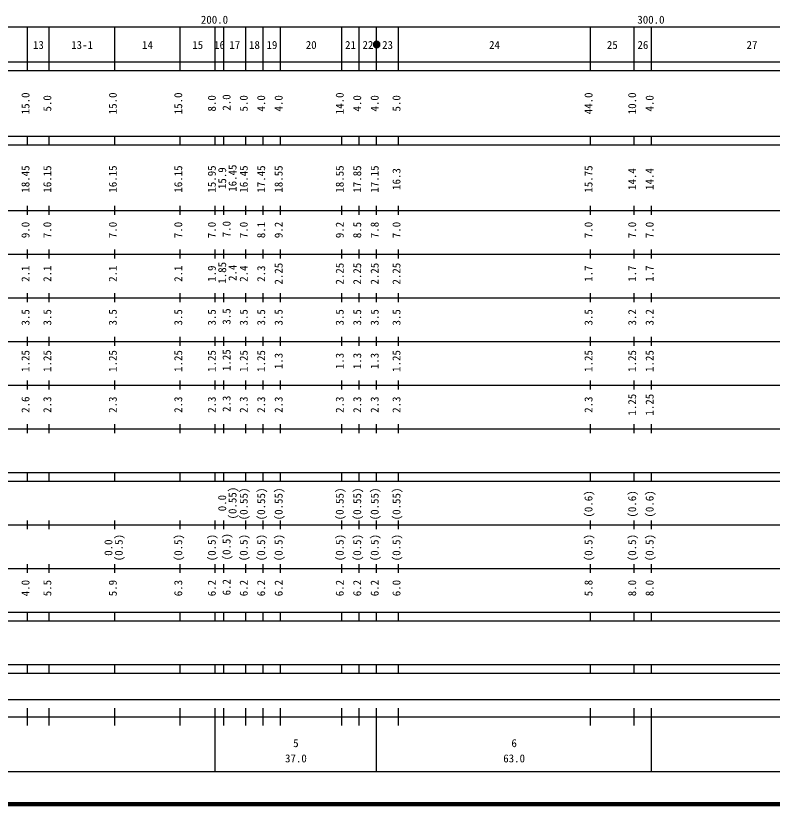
# Model space of a CAD drawing. Units: millimetres on the paper, enlarged 1000 times. Extents: x -29784078 to 680000, y -218675413 to 380000.
# Drawn here: x 222311 to 395638, y 20000 to 200558 of the extents above; entities that cross this region are included whole.
import ezdxf
from ezdxf.enums import TextEntityAlignment as Align

# ---------------------------------------------------------------- set-up
doc = ezdxf.new("R2010")
doc.units = ezdxf.units.MM
doc.header["$LTSCALE"] = 1000
doc.layers.add('M-TTL', color=2, linetype='Continuous', lineweight=140)
doc.layers.add('M-TTL-BAND', color=7, linetype='Continuous', lineweight=25)
doc.styles.add('ＭＳ ゴシック', font='')
doc.styles.get('ＭＳ ゴシック').set_extended_font_data('MS Gothic')

msp = doc.modelspace()

# ---------------------------------------------------------------- hatches: boundary and pattern name
at = {"layer": 'M-TTL-BAND'}
msp.add_hatch(color=256, dxfattribs=at).paths.add_polyline_path([(305750, 194000, 1), (304250, 194000, 1)])

# ---------------------------------------------------------------- linework, layer by layer
at = {"layer": 'M-TTL'}
msp.add_line((40000, 20000), (680000, 20000), dxfattribs=at)
at = {"layer": 'M-TTL-BAND'}
for p, q in [((68000, 198000), (579000, 198000)), ((225000, 188000), (225000, 198000)), ((230000, 188000), (230000, 198000)), ((245000, 188000), (245000, 198000)), ((260000, 188000), (260000, 198000)), ((268000, 188000), (268000, 198000)), ((270000, 188000), (270000, 198000)), ((275000, 188000), (275000, 198000)), ((279000, 188000), (279000, 198000)), ((283000, 188000), (283000, 198000)), ((297000, 188000), (297000, 198000)), ((301000, 188000), (301000, 198000)), ((305000, 188000), (305000, 198000)), ((310000, 188000), (310000, 198000)), ((354000, 188000), (354000, 198000)), ((364000, 188000), (364000, 198000)), ((368000, 188000), (368000, 198000)), ((40000, 190000), (579000, 190000)), ((40000, 188000), (579000, 188000)), ((40000, 173000), (579000, 173000)), ((225000, 171000), (225000, 173000)), ((230000, 171000), (230000, 173000)), ((245000, 171000), (245000, 173000)), ((260000, 171000), (260000, 173000)), ((268000, 171000), (268000, 173000)), ((270000, 171000), (270000, 173000)), ((275000, 171000), (275000, 173000)), ((279000, 171000), (279000, 173000)), ((283000, 171000), (283000, 173000)), ((297000, 171000), (297000, 173000)), ((301000, 171000), (301000, 173000)), ((305000, 171000), (305000, 173000)), ((310000, 171000), (310000, 173000)), ((354000, 171000), (354000, 173000)), ((364000, 171000), (364000, 173000)), ((368000, 171000), (368000, 173000)), ((40000, 171000), (579000, 171000)), ((40000, 156000), (579000, 156000)), ((225000, 155000), (225000, 157000)), ((230000, 155000), (230000, 157000)), ((245000, 155000), (245000, 157000)), ((260000, 155000), (260000, 157000)), ((268000, 155000), (268000, 157000)), ((270000, 155000), (270000, 157000)), ((275000, 155000), (275000, 157000)), ((279000, 155000), (279000, 157000)), ((283000, 155000), (283000, 157000)), ((297000, 155000), (297000, 157000)), ((301000, 155000), (301000, 157000)), ((305000, 155000), (305000, 157000)), ((310000, 155000), (310000, 157000)), ((354000, 155000), (354000, 157000)), ((364000, 155000), (364000, 157000)), ((368000, 155000), (368000, 157000)), ((225000, 145000), (225000, 147000)), ((230000, 145000), (230000, 147000)), ((245000, 145000), (245000, 147000)), ((260000, 145000), (260000, 147000)), ((268000, 145000), (268000, 147000)), ((270000, 145000), (270000, 147000)), ((275000, 145000), (275000, 147000)), ((279000, 145000), (279000, 147000)), ((283000, 145000), (283000, 147000)), ((297000, 145000), (297000, 147000)), ((301000, 145000), (301000, 147000)), ((305000, 145000), (305000, 147000)), ((310000, 145000), (310000, 147000)), ((354000, 145000), (354000, 147000)), ((364000, 145000), (364000, 147000)), ((368000, 145000), (368000, 147000)), ((46000, 146000), (579000, 146000)), ((52000, 136000), (579000, 136000)), ((225000, 135000), (225000, 137000)), ((230000, 135000), (230000, 137000)), ((245000, 135000), (245000, 137000)), ((260000, 135000), (260000, 137000)), ((268000, 135000), (268000, 137000)), ((270000, 135000), (270000, 137000)), ((275000, 135000), (275000, 137000)), ((279000, 135000), (279000, 137000)), ((283000, 135000), (283000, 137000)), ((297000, 135000), (297000, 137000)), ((301000, 135000), (301000, 137000)), ((305000, 135000), (305000, 137000)), ((310000, 135000), (310000, 137000)), ((354000, 135000), (354000, 137000)), ((364000, 135000), (364000, 137000)), ((368000, 135000), (368000, 137000)), ((225000, 125000), (225000, 127000)), ((230000, 125000), (230000, 127000)), ((245000, 125000), (245000, 127000)), ((260000, 125000), (260000, 127000)), ((268000, 125000), (268000, 127000)), ((270000, 125000), (270000, 127000)), ((275000, 125000), (275000, 127000)), ((279000, 125000), (279000, 127000)), ((283000, 125000), (283000, 127000)), ((297000, 125000), (297000, 127000)), ((301000, 125000), (301000, 127000)), ((305000, 125000), (305000, 127000)), ((310000, 125000), (310000, 127000)), ((354000, 125000), (354000, 127000)), ((364000, 125000), (364000, 127000)), ((368000, 125000), (368000, 127000)), ((46000, 126000), (579000, 126000)), ((52000, 116000), (579000, 116000)), ((225000, 115000), (225000, 117000)), ((230000, 115000), (230000, 117000)), ((245000, 115000), (245000, 117000)), ((260000, 115000), (260000, 117000)), ((268000, 115000), (268000, 117000)), ((270000, 115000), (270000, 117000)), ((275000, 115000), (275000, 117000)), ((279000, 115000), (279000, 117000)), ((283000, 115000), (283000, 117000)), ((297000, 115000), (297000, 117000)), ((301000, 115000), (301000, 117000)), ((305000, 115000), (305000, 117000)), ((310000, 115000), (310000, 117000)), ((354000, 115000), (354000, 117000)), ((364000, 115000), (364000, 117000)), ((368000, 115000), (368000, 117000)), ((225000, 105000), (225000, 107000)), ((230000, 105000), (230000, 107000)), ((245000, 105000), (245000, 107000)), ((260000, 105000), (260000, 107000)), ((268000, 105000), (268000, 107000)), ((270000, 105000), (270000, 107000)), ((275000, 105000), (275000, 107000)), ((279000, 105000), (279000, 107000)), ((283000, 105000), (283000, 107000)), ((297000, 105000), (297000, 107000)), ((301000, 105000), (301000, 107000)), ((305000, 105000), (305000, 107000)), ((310000, 105000), (310000, 107000)), ((354000, 105000), (354000, 107000)), ((364000, 105000), (364000, 107000)), ((368000, 105000), (368000, 107000)), ((46000, 106000), (579000, 106000)), ((40000, 96000), (579000, 96000)), ((225000, 94000), (225000, 96000)), ((230000, 94000), (230000, 96000)), ((245000, 94000), (245000, 96000)), ((260000, 94000), (260000, 96000)), ((268000, 94000), (268000, 96000)), ((270000, 94000), (270000, 96000)), ((275000, 94000), (275000, 96000)), ((279000, 94000), (279000, 96000)), ((283000, 94000), (283000, 96000)), ((297000, 94000), (297000, 96000)), ((301000, 94000), (301000, 96000)), ((305000, 94000), (305000, 96000)), ((310000, 94000), (310000, 96000)), ((354000, 94000), (354000, 96000)), ((364000, 94000), (364000, 96000)), ((368000, 94000), (368000, 96000)), ((40000, 94000), (579000, 94000)), ((225000, 83000), (225000, 85000)), ((230000, 83000), (230000, 85000)), ((245000, 83000), (245000, 85000)), ((260000, 83000), (260000, 85000)), ((268000, 83000), (268000, 85000)), ((270000, 83000), (270000, 85000)), ((275000, 83000), (275000, 85000)), ((279000, 83000), (279000, 85000)), ((283000, 83000), (283000, 85000)), ((297000, 83000), (297000, 85000)), ((301000, 83000), (301000, 85000)), ((305000, 83000), (305000, 85000)), ((310000, 83000), (310000, 85000)), ((354000, 83000), (354000, 85000)), ((364000, 83000), (364000, 85000)), ((368000, 83000), (368000, 85000)), ((49000, 84000), (579000, 84000)), ((225000, 73000), (225000, 75000)), ((230000, 73000), (230000, 75000)), ((245000, 73000), (245000, 75000)), ((260000, 73000), (260000, 75000)), ((268000, 73000), (268000, 75000)), ((270000, 73000), (270000, 75000)), ((275000, 73000), (275000, 75000)), ((279000, 73000), (279000, 75000)), ((283000, 73000), (283000, 75000)), ((297000, 73000), (297000, 75000)), ((301000, 73000), (301000, 75000)), ((305000, 73000), (305000, 75000)), ((310000, 73000), (310000, 75000)), ((354000, 73000), (354000, 75000)), ((364000, 73000), (364000, 75000)), ((368000, 73000), (368000, 75000)), ((40000, 74000), (579000, 74000)), ((40000, 64000), (579000, 64000)), ((225000, 62000), (225000, 64000)), ((230000, 62000), (230000, 64000)), ((245000, 62000), (245000, 64000)), ((260000, 62000), (260000, 64000)), ((268000, 62000), (268000, 64000)), ((270000, 62000), (270000, 64000)), ((275000, 62000), (275000, 64000)), ((279000, 62000), (279000, 64000)), ((283000, 62000), (283000, 64000)), ((297000, 62000), (297000, 64000)), ((301000, 62000), (301000, 64000)), ((305000, 62000), (305000, 64000)), ((310000, 62000), (310000, 64000)), ((354000, 62000), (354000, 64000)), ((364000, 62000), (364000, 64000)), ((368000, 62000), (368000, 64000)), ((40000, 62000), (579000, 62000)), ((40000, 52000), (579000, 52000)), ((225000, 50000), (225000, 52000)), ((230000, 50000), (230000, 52000)), ((245000, 50000), (245000, 52000)), ((260000, 50000), (260000, 52000)), ((268000, 50000), (268000, 52000)), ((270000, 50000), (270000, 52000)), ((275000, 50000), (275000, 52000)), ((279000, 50000), (279000, 52000)), ((283000, 50000), (283000, 52000)), ((297000, 50000), (297000, 52000)), ((301000, 50000), (301000, 52000)), ((305000, 50000), (305000, 52000)), ((310000, 50000), (310000, 52000)), ((354000, 50000), (354000, 52000)), ((364000, 50000), (364000, 52000)), ((368000, 50000), (368000, 52000)), ((40000, 50000), (579000, 50000)), ((71000, 44000), (465000, 44000)), ((225000, 38000), (225000, 42000)), ((230000, 38000), (230000, 42000)), ((245000, 38000), (245000, 42000)), ((260000, 38000), (260000, 42000)), ((268000, 27500), (268000, 42000)), ((270000, 38000), (270000, 42000)), ((275000, 38000), (275000, 42000)), ((279000, 38000), (279000, 42000)), ((283000, 38000), (283000, 42000)), ((297000, 38000), (297000, 42000)), ((301000, 38000), (301000, 42000)), ((305000, 27500), (305000, 42000)), ((310000, 38000), (310000, 42000)), ((354000, 38000), (354000, 42000)), ((364000, 38000), (364000, 42000)), ((368000, 27500), (368000, 42000)), ((40000, 40000), (579000, 40000)), ((68000, 27500), (579000, 27500))]:
    msp.add_line(p, q, dxfattribs=at)
msp.add_lwpolyline([(305750, 194000, 1), (304250, 194000, 1)], format="xyb", close=True, dxfattribs=at)

# ---------------------------------------------------------------- texts
at = {"layer": 'M-TTL-BAND', "style": 'ＭＳ ゴシック'}
for s, p in [('200.0', (267844, 198195)), ('300.0', (367844, 198195)), ('13', (227500, 192405)), ('13-1', (237500, 192405)), ('14', (252500, 192405)), ('15', (264000, 192405)), ('16', (269000, 192405)), ('17', (272500, 192405)), ('18', (277000, 192405)), ('19', (281000, 192405)), ('20', (290000, 192405)), ('21', (299000, 192405)), ('22', (303000, 192405)), ('23', (307500, 192405)), ('24', (332000, 192405)), ('25', (359000, 192405)), ('26', (366000, 192405)), ('27', (391000, 192405)), ('5', (286500, 32523)), ('6', (336500, 32523)), ('37.0', (286500, 29033)), ('63.0', (336500, 29033))]:
    msp.add_text(s, height=1833, dxfattribs=at).set_placement(p, align=Align.BOTTOM_CENTER)
for s, p in [('15.0', (226000, 180500)), ('15.0', (246000, 180500)), ('15.0', (261000, 180500)), ('2.0', (272069, 180694)), ('14.0', (298000, 180500)), ('44.0', (355000, 180500)), ('10.0', (365000, 180500)), ('5.0', (231000, 180500)), ('8.0', (268689, 180500)), ('5.0', (276000, 180500)), ('4.0', (280000, 180500)), ('4.0', (284000, 180500)), ('4.0', (302000, 180500)), ('4.0', (306000, 180500)), ('5.0', (311000, 180500)), ('4.0', (369000, 180500)), ('18.45', (226000, 163174)), ('16.15', (231000, 163174)), ('16.15', (246000, 163174)), ('16.15', (261000, 163174)), ('15.95', (268689, 163174)), ('16.45', (273439, 163368)), ('16.45', (276000, 163174)), ('17.45', (280000, 163174)), ('18.55', (284000, 163174)), ('18.55', (298000, 163174)), ('17.85', (302000, 163174)), ('17.15', (306000, 163174)), ('15.75', (355000, 163174)), ('15.9', (271069, 163368)), ('16.3', (311000, 163174)), ('14.4', (365000, 163174)), ('14.4', (369000, 163174)), ('9.0', (226000, 151500)), ('7.0', (231000, 151500)), ('7.0', (246000, 151500)), ('7.0', (261000, 151500)), ('7.0', (268689, 151500)), ('7.0', (272069, 151694)), ('7.0', (276000, 151500)), ('8.1', (280000, 151500)), ('9.2', (284000, 151500)), ('9.2', (298000, 151500)), ('8.5', (302000, 151500)), ('7.8', (306000, 151500)), ('7.0', (311000, 151500)), ('7.0', (355000, 151500)), ('7.0', (365000, 151500)), ('7.0', (369000, 151500)), ('2.1', (226000, 141500)), ('2.1', (231000, 141500)), ('2.1', (246000, 141500)), ('2.1', (261000, 141500)), ('1.9', (268689, 141500)), ('1.85', (271069, 141694)), ('2.4', (273439, 141694)), ('2.4', (276000, 141500)), ('2.3', (280000, 141500)), ('2.25', (284000, 141500)), ('2.25', (298000, 141500)), ('2.25', (302000, 141500)), ('2.25', (306000, 141500)), ('2.25', (311000, 141500)), ('1.7', (355000, 141500)), ('1.7', (365000, 141500)), ('1.7', (369000, 141500)), ('3.5', (226000, 131500)), ('3.5', (231000, 131500)), ('3.5', (246000, 131500)), ('3.5', (261000, 131500)), ('3.5', (268689, 131500)), ('3.5', (272069, 131694)), ('3.5', (276000, 131500)), ('3.5', (280000, 131500)), ('3.5', (284000, 131500)), ('3.5', (298000, 131500)), ('3.5', (302000, 131500)), ('3.5', (306000, 131500)), ('3.5', (311000, 131500)), ('3.5', (355000, 131500)), ('3.2', (365000, 131500)), ('3.2', (369000, 131500)), ('1.25', (226000, 121500)), ('1.25', (231000, 121500)), ('1.25', (246000, 121500)), ('1.25', (261000, 121500)), ('1.25', (268689, 121500)), ('1.25', (272069, 121694)), ('1.25', (276000, 121500)), ('1.25', (280000, 121500)), ('1.3', (284000, 121500)), ('1.3', (298000, 121500)), ('1.3', (302000, 121500)), ('1.3', (306000, 121500)), ('1.25', (311000, 121500)), ('1.25', (355000, 121500)), ('1.25', (365000, 121500)), ('1.25', (369000, 121500)), ('1.25', (365000, 111500)), ('1.25', (369000, 111500)), ('2.6', (226000, 111500)), ('2.3', (231000, 111500)), ('2.3', (246000, 111500)), ('2.3', (261000, 111500)), ('2.3', (268689, 111500)), ('2.3', (272069, 111694)), ('2.3', (276000, 111500)), ('2.3', (280000, 111500)), ('2.3', (284000, 111500)), ('2.3', (298000, 111500)), ('2.3', (302000, 111500)), ('2.3', (306000, 111500)), ('2.3', (311000, 111500)), ('2.3', (355000, 111500)), ('(0.55)', (273439, 88958)), ('(0.55)', (276000, 88764)), ('(0.55)', (280000, 88764)), ('(0.55)', (284000, 88764)), ('(0.55)', (298000, 88764)), ('(0.55)', (302000, 88764)), ('(0.55)', (306000, 88764)), ('(0.55)', (311000, 88764)), ('0.0', (271069, 88958)), ('(0.6)', (355000, 88764)), ('(0.6)', (365000, 88764)), ('(0.6)', (369000, 88764)), ('(0.5)', (247370, 78764)), ('(0.5)', (261000, 78764)), ('(0.5)', (268689, 78764)), ('(0.5)', (272069, 78958)), ('(0.5)', (276000, 78764)), ('(0.5)', (280000, 78764)), ('(0.5)', (284000, 78764)), ('(0.5)', (298000, 78764)), ('(0.5)', (302000, 78764)), ('(0.5)', (306000, 78764)), ('(0.5)', (311000, 78764)), ('(0.5)', (355000, 78764)), ('(0.5)', (365000, 78764)), ('(0.5)', (369000, 78764)), ('0.0', (245000, 78764)), ('4.0', (226000, 69500)), ('5.5', (231000, 69500)), ('5.9', (246000, 69500)), ('6.3', (261000, 69500)), ('6.2', (268689, 69500)), ('6.2', (272069, 69694)), ('6.2', (276000, 69500)), ('6.2', (280000, 69500)), ('6.2', (284000, 69500)), ('6.2', (298000, 69500)), ('6.2', (302000, 69500)), ('6.2', (306000, 69500)), ('6.0', (311000, 69500)), ('5.8', (355000, 69500)), ('8.0', (365000, 69500)), ('8.0', (369000, 69500))]:
    msp.add_text(s, height=1833, rotation=90, dxfattribs=at).set_placement(p, align=Align.BOTTOM_CENTER)

doc.saveas('drawing.dxf')
